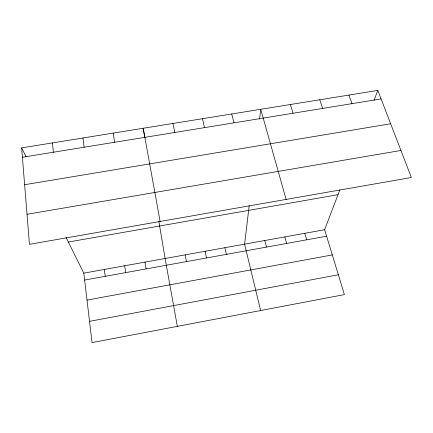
<?xml version="1.0" encoding="UTF-8"?>
<svg xmlns="http://www.w3.org/2000/svg" width="433" height="433" viewBox="0 0 433 433"><rect width="100%" height="100%" fill="white"/><g stroke="black" fill="none" stroke-linecap="round" stroke-linejoin="round"><path stroke-width="0.65" d="M249.197 205.702L244.591 244.158L260.617 310.537M259.551 119.162L260.731 109.3L286.126 199.418M66.06 237.392L83.802 273.147L92.061 342.595L344.381 294.602L324.636 229.728L339.878 189.806M374.009 100.391L377.82 90.405L21.65 147.88L29.455 244.315L411.35 177.514L377.82 90.405M89.534 321.34L338.346 274.771M87.006 300.091L332.306 254.923M83.802 273.147L324.636 229.728M84.624 280.064L326.606 236.201M68.365 242.031L338.011 194.693M27.025 214.286L400.936 150.462M24.632 184.718L390.658 123.762M22.408 157.271L381.1 98.913M21.65 147.88L26.056 156.762M348.917 95.071L352.002 103.649M319.77 99.774L322.655 108.423M290.381 104.515L293.06 113.24M304.794 233.306L306.678 239.812M284.844 236.905L286.63 243.449M264.774 240.521L266.468 247.102M231.72 113.982L233.993 122.848M202.46 118.702L204.533 127.643M224.889 247.714L226.394 254.366M205.074 251.286L206.487 257.976M172.956 123.465L174.818 132.476M185.151 254.875L186.466 261.602M160.118 221.463L143.204 128.265L144.774 137.586M177.341 326.374L165.108 258.49L158.884 221.496M144.958 262.122L146.078 268.925M113.202 133.104L114.631 142.268M124.688 265.775L125.711 272.617M104.304 269.45L105.224 276.33M82.941 137.992L84.154 147.225M52.425 142.912L53.416 152.227"/></g></svg>
